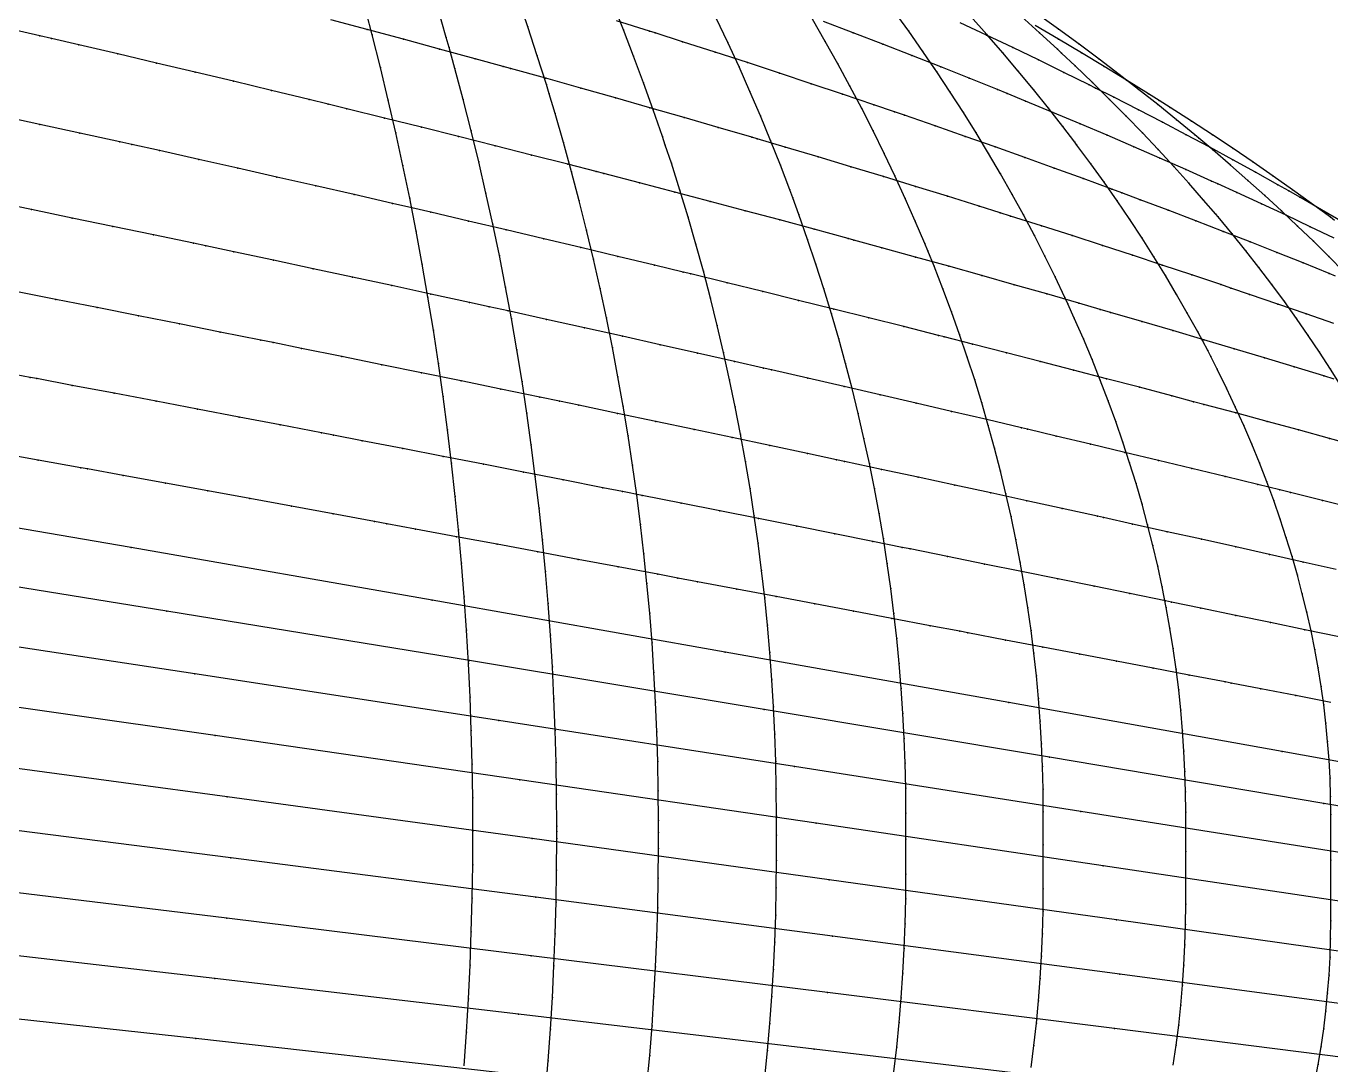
# Model space of a CAD drawing. Extents: x 0 to 4.67, y -4.5 to 1.66.
# Drawn here: x 3.088 to 3.765, y -0.121 to 0.417 of the extents above; entities that cross this region are included whole.
import ezdxf

# ---------------------------------------------------------------- set-up
doc = ezdxf.new("R2010")
doc.units = 0
doc.layers.get('0').update_dxf_attribs({"linetype": 'CONTINUOUS'})

msp = doc.modelspace()

# ---------------------------------------------------------------- linework, layer by layer
at = {"color": 4}
for points in [[(3.35762, -0.13552), (3.359, -0.11909), (3.36019, -0.10264), (3.36121, -0.08618), (3.36203, -0.06971), (3.36268, -0.05323), (3.36314, -0.03674), (3.36342, -0.02025), (3.36351, -0.00375), (3.36351, -0.00009), (3.36351, 0.00265), (3.36342, 0.01915), (3.36314, 0.03565), (3.36268, 0.05216), (3.36203, 0.06866), (3.36121, 0.08515), (3.36019, 0.10164), (3.359, 0.11813), (3.35762, 0.1346), (3.35605, 0.15106), (3.3543, 0.16751), (3.35237, 0.18394), (3.35026, 0.20035), (3.34796, 0.21675), (3.34548, 0.23313), (3.34282, 0.24948), (3.33998, 0.26581), (3.33695, 0.28212), (3.33374, 0.29839), (3.33035, 0.31464), (3.32679, 0.33085), (3.32304, 0.34704), (3.31911, 0.36318), (3.315, 0.3793), (3.31071, 0.39537), (3.30768, 0.40625), (3.30625, 0.4114), (3.3016, 0.42739)], [(3.41024, -0.13145), (3.41165, -0.1162), (3.41286, -0.10092), (3.41389, -0.08563), (3.41473, -0.07032), (3.41538, -0.055), (3.41585, -0.03967), (3.41613, -0.02433), (3.41623, -0.00898), (3.41623, -0.0007), (3.41623, 0.0055), (3.41613, 0.02086), (3.41585, 0.03622), (3.41538, 0.05158), (3.41473, 0.06695), (3.41389, 0.08231), (3.41286, 0.09768), (3.41165, 0.11304), (3.41024, 0.12839), (3.40866, 0.14374), (3.40688, 0.15908), (3.40492, 0.17441), (3.40278, 0.18973), (3.40045, 0.20503), (3.39793, 0.22032), (3.39523, 0.23559), (3.39234, 0.25085), (3.38927, 0.26608), (3.38602, 0.28129), (3.38258, 0.29648), (3.37895, 0.31165), (3.37515, 0.32678), (3.37116, 0.34189), (3.36699, 0.35697), (3.36264, 0.37201), (3.35957, 0.3822), (3.35811, 0.38703), (3.3534, 0.402), (3.3485, 0.41694), (3.34343, 0.43183)], [(3.4713, -0.12776), (3.47273, -0.11376), (3.47396, -0.09974), (3.47501, -0.08569), (3.47586, -0.07163), (3.47653, -0.05756), (3.47701, -0.04347), (3.47729, -0.02936), (3.47739, -0.01525), (3.47739, -0.00205), (3.47739, 0.00785), (3.47729, 0.02197), (3.47701, 0.03611), (3.47653, 0.05025), (3.47586, 0.0644), (3.47501, 0.07855), (3.47396, 0.09271), (3.47273, 0.10687), (3.4713, 0.12102), (3.46969, 0.13518), (3.46788, 0.14933), (3.46589, 0.16348), (3.46371, 0.17762), (3.46133, 0.19175), (3.45877, 0.20588), (3.45603, 0.21999), (3.45309, 0.23409), (3.44997, 0.24818), (3.44666, 0.26225), (3.44316, 0.2763), (3.43947, 0.29034), (3.4356, 0.30435), (3.43155, 0.31835), (3.42731, 0.33232), (3.42288, 0.34626), (3.41975, 0.35571), (3.41827, 0.36018), (3.41348, 0.37406), (3.4085, 0.38792), (3.40334, 0.40174), (3.398, 0.41553), (3.39247, 0.42929)], [(3.76625, 0.26321), (3.75186, 0.26824), (3.7373, 0.27327), (3.72257, 0.27832), (3.71291, 0.28159), (3.70766, 0.28337), (3.69258, 0.28844), (3.67733, 0.29351), (3.66192, 0.29859), (3.64634, 0.30367), (3.6306, 0.30876), (3.61469, 0.31385), (3.59862, 0.31894), (3.59336, 0.3206), (3.5824, 0.32404), (3.56601, 0.32915), (3.54948, 0.33426), (3.53279, 0.33936), (3.51594, 0.34447), (3.49895, 0.34958), (3.48181, 0.35468), (3.46743, 0.35893), (3.46452, 0.35979), (3.44709, 0.36489), (3.42952, 0.36998), (3.41181, 0.37507), (3.39396, 0.38016), (3.37597, 0.38525), (3.35785, 0.39033), (3.33959, 0.39541), (3.33565, 0.39649), (3.32121, 0.40046), (3.3027, 0.40551), (3.28406, 0.41055), (3.26529, 0.41558), (3.24641, 0.4206)], [(3.31554, -0.12158), (3.31672, -0.10423), (3.31773, -0.08688), (3.31854, -0.06951), (3.31918, -0.05214), (3.31964, -0.03476), (3.31991, -0.01738), (3.32, 0), (3.32, 0), (3.32, 0), (3.31991, 0.01738), (3.31964, 0.03476), (3.31918, 0.05214), (3.31854, 0.06951), (3.31773, 0.08688), (3.31672, 0.10423), (3.31554, 0.12158), (3.31418, 0.13891), (3.31263, 0.15622), (3.31091, 0.17352), (3.309, 0.1908), (3.30691, 0.20805), (3.30464, 0.22529), (3.30219, 0.2425), (3.29956, 0.25968), (3.29675, 0.27684), (3.29376, 0.29396), (3.2906, 0.31105), (3.28725, 0.32811), (3.28373, 0.34513), (3.28002, 0.36212), (3.27614, 0.37906), (3.27208, 0.39597), (3.26785, 0.41282), (3.26485, 0.42423)], [(3.31554, -0.12158), (3.31672, -0.10423), (3.31773, -0.08688), (3.31854, -0.06951), (3.31918, -0.05214), (3.31964, -0.03476), (3.31991, -0.01738), (3.32, 0), (3.32, 0), (3.32, 0), (3.31991, 0.01738), (3.31964, 0.03476), (3.31918, 0.05214), (3.31854, 0.06951), (3.31773, 0.08688), (3.31672, 0.10423), (3.31554, 0.12158), (3.31418, 0.13891), (3.31263, 0.15622), (3.31091, 0.17352), (3.309, 0.1908), (3.30691, 0.20805), (3.30464, 0.22529), (3.30219, 0.2425), (3.29956, 0.25968), (3.29675, 0.27684), (3.29376, 0.29396), (3.2906, 0.31105), (3.28725, 0.32811), (3.28373, 0.34513), (3.28002, 0.36212), (3.27614, 0.37906), (3.27208, 0.39597), (3.26785, 0.41282), (3.26485, 0.42423)], [(3.31554, -0.12158), (3.31672, -0.10423), (3.31773, -0.08688), (3.31854, -0.06951), (3.31918, -0.05214), (3.31964, -0.03476), (3.31991, -0.01738), (3.32, 0), (3.32, 0), (3.32, 0), (3.31991, 0.01738), (3.31964, 0.03476), (3.31918, 0.05214), (3.31854, 0.06951), (3.31773, 0.08688), (3.31672, 0.10423), (3.31554, 0.12158), (3.31418, 0.13891), (3.31263, 0.15622), (3.31091, 0.17352), (3.309, 0.1908), (3.30691, 0.20805), (3.30464, 0.22529), (3.30219, 0.2425), (3.29956, 0.25968), (3.29675, 0.27684), (3.29376, 0.29396), (3.2906, 0.31105), (3.28725, 0.32811), (3.28373, 0.34513), (3.28002, 0.36212), (3.27614, 0.37906), (3.27208, 0.39597), (3.26785, 0.41282), (3.26485, 0.42423)], [(3.31554, -0.12158), (3.31672, -0.10423), (3.31773, -0.08688), (3.31854, -0.06951), (3.31918, -0.05214), (3.31964, -0.03476), (3.31991, -0.01738), (3.32, 0), (3.32, 0), (3.32, 0), (3.31991, 0.01738), (3.31964, 0.03476), (3.31918, 0.05214), (3.31854, 0.06951), (3.31773, 0.08688), (3.31672, 0.10423), (3.31554, 0.12158), (3.31418, 0.13891), (3.31263, 0.15622), (3.31091, 0.17352), (3.309, 0.1908), (3.30691, 0.20805), (3.30464, 0.22529), (3.30219, 0.2425), (3.29956, 0.25968), (3.29675, 0.27684), (3.29376, 0.29396), (3.2906, 0.31105), (3.28725, 0.32811), (3.28373, 0.34513), (3.28002, 0.36212), (3.27614, 0.37906), (3.27208, 0.39597), (3.26785, 0.41282), (3.26485, 0.42423)], [(3.31554, -0.12158), (3.31672, -0.10423), (3.31773, -0.08688), (3.31854, -0.06951), (3.31918, -0.05214), (3.31964, -0.03476), (3.31991, -0.01738), (3.32, 0), (3.32, 0), (3.32, 0), (3.31991, 0.01738), (3.31964, 0.03476), (3.31918, 0.05214), (3.31854, 0.06951), (3.31773, 0.08688), (3.31672, 0.10423), (3.31554, 0.12158), (3.31418, 0.13891), (3.31263, 0.15622), (3.31091, 0.17352), (3.309, 0.1908), (3.30691, 0.20805), (3.30464, 0.22529), (3.30219, 0.2425), (3.29956, 0.25968), (3.29675, 0.27684), (3.29376, 0.29396), (3.2906, 0.31105), (3.28725, 0.32811), (3.28373, 0.34513), (3.28002, 0.36212), (3.27614, 0.37906), (3.27208, 0.39597), (3.26785, 0.41282), (3.26485, 0.42423)], [(3.76721, 0.28777), (3.76383, 0.28916), (3.75036, 0.29461), (3.73671, 0.30006), (3.72289, 0.30551), (3.70889, 0.31098), (3.69472, 0.31644), (3.68037, 0.3219), (3.66585, 0.32737), (3.65634, 0.33091), (3.65117, 0.33284), (3.63631, 0.33832), (3.62129, 0.34379), (3.6061, 0.34927), (3.59075, 0.35474), (3.57524, 0.36021), (3.55956, 0.36568), (3.54373, 0.37115), (3.53855, 0.37292), (3.52775, 0.37662), (3.5116, 0.38208), (3.49531, 0.38754), (3.47886, 0.39299), (3.46227, 0.39844), (3.44552, 0.40388), (3.42864, 0.40932), (3.41446, 0.41383), (3.4116, 0.41474), (3.39443, 0.42015)], [(3.53828, -0.12477), (3.53974, -0.11202), (3.54099, -0.09925), (3.54206, -0.08646), (3.54293, -0.07365), (3.54361, -0.06082), (3.54409, -0.04797), (3.54438, -0.03511), (3.54448, -0.02223), (3.54448, -0.00414), (3.54448, 0.00942), (3.54438, 0.02232), (3.54409, 0.03523), (3.54361, 0.04815), (3.54293, 0.06107), (3.54206, 0.07401), (3.54099, 0.08696), (3.53974, 0.09991), (3.53828, 0.11287), (3.53664, 0.12583), (3.5348, 0.1388), (3.53277, 0.15176), (3.53055, 0.16472), (3.52813, 0.17768), (3.52552, 0.19064), (3.52272, 0.20359), (3.51973, 0.21653), (3.51655, 0.22947), (3.51318, 0.2424), (3.50962, 0.25532), (3.50586, 0.26822), (3.50192, 0.28111), (3.49779, 0.29398), (3.49347, 0.30684), (3.48896, 0.31969), (3.48578, 0.32839), (3.48427, 0.3325), (3.47938, 0.3453), (3.47431, 0.35807), (3.46906, 0.37081), (3.46362, 0.38353), (3.45799, 0.39623), (3.45218, 0.40889), (3.44618, 0.42153)], [(3.60932, -0.12258), (3.6108, -0.11107), (3.61209, -0.09953), (3.61317, -0.08796), (3.61406, -0.07637), (3.61475, -0.06476), (3.61525, -0.05312), (3.61554, -0.04147), (3.61564, -0.02979), (3.61564, -0.00698), (3.61564, 0.01013), (3.61554, 0.02182), (3.61525, 0.03353), (3.61475, 0.04525), (3.61406, 0.05699), (3.61317, 0.06874), (3.61209, 0.08051), (3.6108, 0.09228), (3.60932, 0.10407), (3.60765, 0.11586), (3.60577, 0.12766), (3.6037, 0.13946), (3.60144, 0.15127), (3.59897, 0.16309), (3.59632, 0.1749), (3.59346, 0.18672), (3.59041, 0.19853), (3.58717, 0.21034), (3.58373, 0.22215), (3.5801, 0.23396), (3.57627, 0.24575), (3.57226, 0.25755), (3.56804, 0.26933), (3.56364, 0.2811), (3.55904, 0.29286), (3.5558, 0.30083), (3.55426, 0.30461), (3.54928, 0.31633), (3.54411, 0.32804), (3.53875, 0.33973), (3.53321, 0.3514), (3.52747, 0.36306), (3.52155, 0.37469), (3.51544, 0.3863), (3.50914, 0.39789), (3.50266, 0.40946), (3.49599, 0.42099)], [(3.76641, 0.30745), (3.75406, 0.31337), (3.74152, 0.31929), (3.7288, 0.32521), (3.7159, 0.33113), (3.70616, 0.33554), (3.70283, 0.33706), (3.68957, 0.34299), (3.67614, 0.34893), (3.66253, 0.35486), (3.64875, 0.36079), (3.6348, 0.36672), (3.62068, 0.37264), (3.60639, 0.37855), (3.59702, 0.38238), (3.59193, 0.38447), (3.57731, 0.39038), (3.56252, 0.39629), (3.54757, 0.40219), (3.53246, 0.40808), (3.51719, 0.41396), (3.50176, 0.41983)], [(3.68303, -0.12129), (3.68454, -0.11096), (3.68584, -0.1006), (3.68695, -0.09021), (3.68786, -0.0798), (3.68856, -0.06936), (3.68907, -0.05889), (3.68937, -0.0484), (3.68947, -0.0379), (3.68947, -0.01059), (3.68947, 0.00987), (3.68937, 0.0204), (3.68907, 0.03095), (3.68856, 0.04153), (3.68786, 0.05212), (3.68695, 0.06272), (3.68584, 0.07335), (3.68454, 0.08399), (3.68303, 0.09464), (3.68132, 0.10531), (3.6794, 0.11599), (3.67729, 0.12668), (3.67498, 0.13738), (3.67247, 0.14808), (3.66976, 0.1588), (3.66685, 0.16952), (3.66374, 0.18024), (3.66043, 0.19097), (3.65693, 0.2017), (3.65322, 0.21243), (3.64932, 0.22316), (3.64522, 0.23389), (3.64093, 0.24462), (3.63644, 0.25534), (3.63175, 0.26606), (3.62844, 0.27333), (3.62687, 0.27677), (3.62179, 0.28747), (3.61652, 0.29815), (3.61106, 0.30883), (3.6054, 0.31949), (3.59955, 0.33014), (3.59351, 0.34078), (3.58728, 0.3514), (3.58086, 0.36201), (3.57425, 0.3726), (3.56745, 0.38317), (3.56046, 0.39372), (3.55929, 0.39544), (3.55328, 0.40424), (3.54592, 0.41473), (3.53837, 0.4252)], [(3.75639, -0.13009), (3.75813, -0.12092), (3.75967, -0.11171), (3.76101, -0.10248), (3.76214, -0.09321), (3.76306, -0.08392), (3.76378, -0.07459), (3.76429, -0.06524), (3.7646, -0.05587), (3.7647, -0.04647), (3.7647, -0.01498), (3.7647, 0.00863), (3.7646, 0.01805), (3.76429, 0.0275), (3.76378, 0.03698), (3.76306, 0.04647), (3.76214, 0.05599), (3.76101, 0.06553), (3.75967, 0.07508), (3.75813, 0.08466), (3.75639, 0.09425), (3.75444, 0.10386), (3.75229, 0.11349), (3.74993, 0.12312), (3.74737, 0.13277), (3.74461, 0.14244), (3.74164, 0.15211), (3.73847, 0.16179), (3.73509, 0.17149), (3.73152, 0.18119), (3.72774, 0.1909), (3.72376, 0.20061), (3.71958, 0.21033), (3.7152, 0.22005), (3.71062, 0.22977), (3.70584, 0.2395), (3.70247, 0.24609), (3.70087, 0.24921), (3.69569, 0.25892), (3.69031, 0.26863), (3.68474, 0.27833), (3.67897, 0.28803), (3.67301, 0.29772), (3.66685, 0.30741), (3.66049, 0.31709), (3.65394, 0.32675), (3.6472, 0.33641), (3.64027, 0.34606), (3.63314, 0.3557), (3.63195, 0.35727), (3.62582, 0.3653), (3.61832, 0.37489), (3.61062, 0.38447), (3.60273, 0.39403), (3.59466, 0.40357), (3.5864, 0.41308), (3.57795, 0.42259)], [(3.77002, 0.23072), (3.76454, 0.2395), (3.75886, 0.24827), (3.75298, 0.25705), (3.7469, 0.26583), (3.74062, 0.27461), (3.73414, 0.28339), (3.72746, 0.29216), (3.72059, 0.30093), (3.71352, 0.3097), (3.70625, 0.31846), (3.70503, 0.31989), (3.69879, 0.3272), (3.69113, 0.33593), (3.68329, 0.34465), (3.67525, 0.35335), (3.66702, 0.36205), (3.6586, 0.37074), (3.64998, 0.37942), (3.64118, 0.38808), (3.6322, 0.39672), (3.62512, 0.40338), (3.62302, 0.40535), (3.61366, 0.41396), (3.60412, 0.42255)], [(3.77144, 0.29001), (3.76364, 0.29791), (3.75564, 0.30582), (3.74745, 0.31372), (3.73906, 0.32162), (3.73048, 0.32952), (3.7217, 0.33741), (3.71273, 0.34529), (3.70357, 0.35317), (3.69636, 0.35924), (3.69423, 0.36103), (3.68469, 0.36888), (3.67496, 0.37672), (3.66505, 0.38455), (3.65495, 0.39237), (3.64467, 0.40017), (3.6342, 0.40796), (3.62355, 0.41574), (3.61272, 0.4235)], [(3.76635, 0.23436), (3.76102, 0.236), (3.74574, 0.24068), (3.73028, 0.24538), (3.71465, 0.25008), (3.69886, 0.2548), (3.6829, 0.25952), (3.66677, 0.26426), (3.65048, 0.269), (3.64515, 0.27054), (3.63403, 0.27376), (3.61742, 0.27853), (3.60065, 0.2833), (3.58373, 0.28808), (3.56666, 0.29287), (3.54943, 0.29766), (3.53205, 0.30246), (3.51747, 0.30645), (3.51452, 0.30726), (3.49685, 0.31206), (3.47904, 0.31687), (3.46108, 0.32167), (3.44298, 0.32649), (3.42475, 0.3313), (3.40637, 0.33611), (3.38787, 0.34093), (3.38387, 0.34196), (3.36923, 0.34573), (3.35046, 0.35053), (3.33156, 0.35533), (3.31254, 0.36013), (3.29339, 0.36492), (3.27412, 0.36971), (3.25473, 0.3745), (3.24504, 0.37688), (3.23523, 0.37928), (3.21561, 0.38403), (3.19587, 0.38878), (3.17603, 0.39352), (3.15607, 0.39826), (3.13601, 0.40299), (3.11584, 0.40772), (3.10167, 0.41102), (3.09557, 0.41242), (3.0752, 0.41709)], [(3.77098, 0.31573), (3.75994, 0.32221), (3.74871, 0.32868), (3.74289, 0.33199), (3.7373, 0.33516), (3.7257, 0.34165), (3.71392, 0.34813), (3.70195, 0.35461), (3.6898, 0.36108), (3.67748, 0.36755), (3.66497, 0.37401), (3.65228, 0.38047), (3.6427, 0.38528), (3.63942, 0.38693), (3.62639, 0.39338), (3.61318, 0.39983), (3.5998, 0.40627), (3.58625, 0.4127), (3.57253, 0.41912)], [(3.76665, 0.31665), (3.76447, 0.31828), (3.75476, 0.32542), (3.74486, 0.33255), (3.73476, 0.33968), (3.72447, 0.3468), (3.714, 0.35392), (3.70334, 0.36104), (3.69249, 0.36814), (3.68146, 0.37524), (3.67574, 0.37886), (3.67025, 0.38234), (3.65885, 0.38943), (3.64727, 0.39652), (3.63551, 0.40359), (3.62358, 0.41066), (3.61146, 0.41771)], [(3.77977, 0.19931), (3.76394, 0.20366), (3.74795, 0.20804), (3.73178, 0.21242), (3.71545, 0.21682), (3.69896, 0.22124), (3.69355, 0.22268), (3.6823, 0.22567), (3.66548, 0.23012), (3.6485, 0.23459), (3.63136, 0.23906), (3.61407, 0.24355), (3.59662, 0.24804), (3.57902, 0.25255), (3.56425, 0.25631), (3.56127, 0.25707), (3.54338, 0.26159), (3.52533, 0.26612), (3.50715, 0.27066), (3.48882, 0.27521), (3.47035, 0.27976), (3.45175, 0.28433), (3.433, 0.2889), (3.42896, 0.28988), (3.41413, 0.29346), (3.39512, 0.29802), (3.37598, 0.30259), (3.35672, 0.30716), (3.33733, 0.31174), (3.31781, 0.31632), (3.29818, 0.3209), (3.28836, 0.32319), (3.27842, 0.32548), (3.25855, 0.33004), (3.23857, 0.33459), (3.21847, 0.33915), (3.19826, 0.34371), (3.17794, 0.34828), (3.15752, 0.35284), (3.14316, 0.35602), (3.13699, 0.35738), (3.11637, 0.36189), (3.09564, 0.36639), (3.07482, 0.3709)], [(3.77694, 0.16736), (3.76042, 0.17145), (3.74373, 0.17556), (3.73827, 0.1769), (3.72688, 0.17969), (3.70986, 0.18384), (3.69269, 0.18801), (3.67535, 0.1922), (3.65786, 0.1964), (3.64021, 0.20062), (3.62241, 0.20486), (3.60747, 0.20839), (3.60446, 0.20911), (3.58635, 0.21336), (3.5681, 0.21764), (3.54971, 0.22192), (3.53117, 0.22622), (3.51249, 0.23054), (3.49367, 0.23486), (3.47471, 0.2392), (3.47061, 0.24013), (3.45561, 0.24353), (3.43639, 0.24787), (3.41703, 0.25222), (3.39754, 0.25658), (3.37793, 0.26095), (3.35819, 0.26533), (3.33833, 0.26972), (3.3284, 0.2719), (3.31834, 0.2741), (3.29824, 0.27847), (3.27803, 0.28285), (3.2577, 0.28723), (3.23725, 0.29162), (3.2167, 0.29601), (3.19604, 0.30041), (3.18152, 0.3035), (3.17528, 0.3048), (3.15442, 0.30916), (3.13345, 0.31352), (3.11238, 0.31789), (3.09123, 0.32225), (3.06997, 0.32662)], [(3.76748, 0.13569), (3.75029, 0.13956), (3.73294, 0.14346), (3.71542, 0.14738), (3.69775, 0.15132), (3.67992, 0.15528), (3.66193, 0.15926), (3.64684, 0.16258), (3.64379, 0.16325), (3.6255, 0.16727), (3.60706, 0.1713), (3.58848, 0.17535), (3.56975, 0.17941), (3.55087, 0.18349), (3.53186, 0.1876), (3.5127, 0.19171), (3.50857, 0.1926), (3.49341, 0.19583), (3.47399, 0.19996), (3.45443, 0.2041), (3.43474, 0.20826), (3.41492, 0.21243), (3.39498, 0.21662), (3.37491, 0.22082), (3.36488, 0.22291), (3.35472, 0.22501), (3.33442, 0.22921), (3.31399, 0.23341), (3.29345, 0.23763), (3.2728, 0.24185), (3.25203, 0.24609), (3.23116, 0.25033), (3.21649, 0.25331), (3.21018, 0.25457), (3.1891, 0.25878), (3.16792, 0.263), (3.14664, 0.26723), (3.12526, 0.27146), (3.10379, 0.27571), (3.08222, 0.27995)], [(3.76897, 0.10081), (3.7513, 0.10447), (3.73347, 0.10817), (3.71547, 0.11188), (3.69733, 0.11562), (3.6821, 0.11875), (3.67902, 0.11939), (3.66057, 0.12316), (3.64196, 0.12697), (3.6232, 0.13079), (3.6043, 0.13464), (3.58526, 0.13851), (3.56607, 0.1424), (3.54674, 0.14631), (3.54257, 0.14715), (3.52728, 0.15022), (3.50767, 0.15415), (3.48794, 0.1581), (3.46807, 0.16207), (3.44807, 0.16605), (3.42795, 0.17005), (3.4077, 0.17408), (3.39758, 0.17608), (3.38733, 0.1781), (3.36683, 0.18212), (3.34622, 0.18615), (3.3255, 0.19021), (3.30466, 0.19427), (3.2837, 0.19836), (3.26264, 0.20245), (3.24784, 0.20533), (3.24147, 0.20655), (3.2202, 0.21062), (3.19883, 0.2147), (3.17735, 0.21879), (3.15578, 0.2229), (3.13411, 0.22702), (3.11235, 0.23115), (3.09397, 0.23463), (3.0905, 0.23528), (3.06856, 0.23936)], [(3.76479, 0.06681), (3.74665, 0.0703), (3.72836, 0.07382), (3.71301, 0.07677), (3.70992, 0.07736), (3.69132, 0.08092), (3.67257, 0.08451), (3.65366, 0.08813), (3.63461, 0.09177), (3.61542, 0.09544), (3.59608, 0.09913), (3.5766, 0.10284), (3.5724, 0.10364), (3.55698, 0.10656), (3.53723, 0.1103), (3.51734, 0.11407), (3.49732, 0.11785), (3.47716, 0.12166), (3.45688, 0.12549), (3.43648, 0.12934), (3.42627, 0.13126), (3.41594, 0.1332), (3.39529, 0.13706), (3.37452, 0.14093), (3.35363, 0.14483), (3.33263, 0.14875), (3.31151, 0.15268), (3.29029, 0.15663), (3.27536, 0.15941), (3.26895, 0.16059), (3.24751, 0.16452), (3.22597, 0.16847), (3.20433, 0.17244), (3.18259, 0.17642), (3.16075, 0.18042), (3.13882, 0.18443), (3.1203, 0.18781), (3.1168, 0.18844), (3.09469, 0.19242), (3.07249, 0.1964)], [(4.23674, -0.04779), (4.12392, -0.02775), (4.00306, -0.00612), (3.87466, 0.01692), (3.7394, 0.04125), (3.59787, 0.06665), (3.45079, 0.0929), (3.2989, 0.11978), (3.14283, 0.14703), (2.98339, 0.17439)], [(4.14761, -0.05067), (4.02612, -0.03028), (3.89705, -0.00855), (3.76109, 0.01438), (3.61882, 0.03834), (3.47098, 0.06309), (3.3183, 0.08843), (3.16142, 0.11412), (3.00116, 0.13992)], [(4.16598, -0.07383), (4.04402, -0.05459), (3.91445, -0.03409), (3.77796, -0.01245), (3.63515, 0.01015), (3.48673, 0.03351), (3.33346, 0.05742), (3.17597, 0.08167), (3.01509, 0.10601)], [(4.17894, -0.09727), (4.05668, -0.07909), (3.92678, -0.05973), (3.78995, -0.03929), (3.64676, -0.01795), (3.49798, 0.00412), (3.34432, 0.0267), (3.18643, 0.0496), (3.02514, 0.07259)], [(4.18638, -0.12101), (4.06397, -0.10383), (3.93392, -0.08552), (3.79692, -0.0662), (3.65357, -0.04602), (3.50461, -0.02517), (3.35076, -0.00381), (3.19269, 0.01783), (3.03121, 0.03957)], [(4.18809, -0.14513), (4.0657, -0.12887), (3.93568, -0.11155), (3.7987, -0.09326), (3.65538, -0.07416), (3.50645, -0.05443), (3.35264, -0.03422), (3.19459, -0.01374), (3.03314, 0.00683)], [(4.18444, -0.1696), (4.06224, -0.1542), (3.93241, -0.13778), (3.79564, -0.12046), (3.65254, -0.10236), (3.50383, -0.08367), (3.35025, -0.06452), (3.19244, -0.04512), (3.03123, -0.02563)], [(4.17557, -0.19445), (4.05371, -0.17983), (3.92424, -0.16426), (3.78785, -0.14783), (3.64515, -0.13067), (3.49685, -0.11293), (3.34369, -0.09477), (3.18632, -0.07636), (3.02556, -0.05787)], [(4.16166, -0.2197), (4.04029, -0.20582), (3.91134, -0.19103), (3.7755, -0.17542), (3.63336, -0.15912), (3.48566, -0.14227), (3.33312, -0.12502), (3.17638, -0.10754), (3.01626, -0.08998)]]:
    msp.add_lwpolyline(points, dxfattribs=at)
at = {"color": 2}
for p in [(3.26529, 0.41558, 1.6407), (3.26785, 0.41282), (3.26785, 0.41282, 0.00179), (3.26785, 0.41282, 0.00716), (3.26785, 0.41282, 0.0161), (3.26785, 0.41282, 0.02863), (3.3485, 0.41694, 0.11117), (3.398, 0.41553, 0.17006), (3.4116, 0.41474, 1.44466), (3.41446, 0.41383, 1.44466), (3.51719, 0.41396, 1.26109), (3.54592, 0.41473, 0.42152), (3.58625, 0.4127, 1.08999), (3.5864, 0.41308, 0.53028), (3.61366, 0.41396, 0.65151), (3.62355, 0.41574, 0.7852), (3.09557, 0.41242, 1.8492), (3.10167, 0.41102, 1.8492), (3.11584, 0.40772, 1.8492), (3.28406, 0.41055, 1.6407), (3.30625, 0.4114, 0.06475), (3.30768, 0.40625, 0.06475), (3.42864, 0.40932, 1.44466), (3.45218, 0.40889, 0.24141), (3.50266, 0.40946, 0.32523), (3.53246, 0.40808, 1.26109), (3.5998, 0.40627, 1.08999), (3.62358, 0.41066, 0.93136), (3.6342, 0.40796, 0.7852), (3.13601, 0.40299, 1.8492), (3.3027, 0.40551, 1.6407), (3.32121, 0.40046, 1.6407), (3.3534, 0.402, 0.11117), (3.40334, 0.40174, 0.17006), (3.44552, 0.40388, 1.44466), (3.54757, 0.40219, 1.26109), (3.55328, 0.40424, 0.42152), (3.59466, 0.40357, 0.53028), (3.61318, 0.39983, 1.08999), (3.62302, 0.40535, 0.65151), (3.62512, 0.40338, 0.65151), (3.63551, 0.40359, 0.93136), (3.64467, 0.40017, 0.7852), (3.15607, 0.39826, 1.8492), (3.17603, 0.39352, 1.8492), (3.27208, 0.39597), (3.27208, 0.39597, 0.00179), (3.27208, 0.39597, 0.00716), (3.27208, 0.39597, 0.0161), (3.27208, 0.39597, 0.02863), (3.31071, 0.39537, 0.06475), (3.33565, 0.39649, 1.6407), (3.33959, 0.39541, 1.6407), (3.45799, 0.39623, 0.24141), (3.46227, 0.39844, 1.44466), (3.47886, 0.39299, 1.44466), (3.50914, 0.39789, 0.32523), (3.55929, 0.39544, 0.42152), (3.56046, 0.39372, 0.42152), (3.56252, 0.39629, 1.26109), (3.60273, 0.39403, 0.53028), (3.62639, 0.39338, 1.08999), (3.6322, 0.39672, 0.65151), (3.64727, 0.39652, 0.93136), (3.65495, 0.39237, 0.7852), (3.19587, 0.38878, 1.8492), (3.35785, 0.39033, 1.6407), (3.35811, 0.38703, 0.11117), (3.4085, 0.38792, 0.17006), (3.49531, 0.38754, 1.44466), (3.51544, 0.3863, 0.32523), (3.57731, 0.39038, 1.26109), (3.63942, 0.38693, 1.08999), (3.64118, 0.38808, 0.65151), (3.65885, 0.38943, 0.93136), (3.21561, 0.38403, 1.8492), (3.23523, 0.37928, 1.8492), (3.27614, 0.37906), (3.27614, 0.37906, 0.00179), (3.27614, 0.37906, 0.00716), (3.27614, 0.37906, 0.0161), (3.27614, 0.37906, 0.02863), (3.315, 0.3793, 0.06475), (3.35957, 0.3822, 0.11117), (3.37597, 0.38525, 1.6407), (3.39396, 0.38016, 1.6407), (3.46362, 0.38353, 0.24141), (3.5116, 0.38208, 1.44466), (3.56745, 0.38317, 0.42152), (3.59193, 0.38447, 1.26109), (3.59702, 0.38238, 1.26109), (3.61062, 0.38447, 0.53028), (3.6427, 0.38528, 1.08999), (3.64998, 0.37942, 0.65151), (3.65228, 0.38047, 1.08999), (3.66505, 0.38455, 0.7852), (3.67025, 0.38234, 0.93136), (3.67574, 0.37886, 0.93136), (3.24504, 0.37688, 1.8492), (3.25473, 0.3745, 1.8492), (3.36264, 0.37201, 0.11117), (3.41181, 0.37507, 1.6407), (3.41348, 0.37406, 0.17006), (3.52155, 0.37469, 0.32523), (3.52775, 0.37662, 1.44466), (3.53855, 0.37292, 1.44466), (3.57425, 0.3726, 0.42152), (3.60639, 0.37855, 1.26109), (3.61832, 0.37489, 0.53028), (3.62068, 0.37264, 1.26109), (3.66497, 0.37401, 1.08999), (3.67496, 0.37672, 0.7852), (3.68146, 0.37524, 0.93136), (3.09564, 0.36639, 2.07017), (3.27412, 0.36971, 1.8492), (3.42952, 0.36998, 1.6407), (3.46906, 0.37081, 0.24141), (3.54373, 0.37115, 1.44466), (3.55956, 0.36568, 1.44466), (3.62582, 0.3653, 0.53028), (3.6348, 0.36672, 1.26109), (3.6586, 0.37074, 0.65151), (3.67748, 0.36755, 1.08999), (3.68469, 0.36888, 0.7852), (3.69249, 0.36814, 0.93136), (3.11637, 0.36189, 2.07017), (3.28002, 0.36212), (3.28002, 0.36212, 0.00179), (3.28002, 0.36212, 0.00716), (3.28002, 0.36212, 0.0161), (3.28002, 0.36212, 0.02863), (3.29339, 0.36492, 1.8492), (3.31254, 0.36013, 1.8492), (3.31911, 0.36318, 0.06475), (3.41827, 0.36018, 0.17006), (3.44709, 0.36489, 1.6407), (3.46452, 0.35979, 1.6407), (3.46743, 0.35893, 1.6407), (3.52747, 0.36306, 0.32523), (3.57524, 0.36021, 1.44466), (3.58086, 0.36201, 0.42152), (3.64875, 0.36079, 1.26109), (3.66702, 0.36205, 0.65151), (3.6898, 0.36108, 1.08999), (3.69423, 0.36103, 0.7852), (3.69636, 0.35924, 0.7852), (3.70334, 0.36104, 0.93136), (3.13699, 0.35738, 2.07017), (3.14316, 0.35602, 2.07017), (3.15752, 0.35284, 2.07017), (3.33156, 0.35533, 1.8492), (3.36699, 0.35697, 0.11117), (3.41975, 0.35571, 0.17006), (3.47431, 0.35807, 0.24141), (3.48181, 0.35468, 1.6407), (3.59075, 0.35474, 1.44466), (3.63195, 0.35727, 0.53028), (3.63314, 0.3557, 0.53028), (3.66253, 0.35486, 1.26109), (3.67525, 0.35335, 0.65151), (3.70195, 0.35461, 1.08999), (3.70357, 0.35317, 0.7852), (3.714, 0.35392, 0.93136), (3.17794, 0.34828, 2.07017), (3.28373, 0.34513), (3.28373, 0.34513, 0.00179), (3.28373, 0.34513, 0.00716), (3.28373, 0.34513, 0.0161), (3.28373, 0.34513, 0.02863), (3.32304, 0.34704, 0.06475), (3.35046, 0.35053, 1.8492), (3.36923, 0.34573, 1.8492), (3.42288, 0.34626, 0.17006), (3.47938, 0.3453, 0.24141), (3.49895, 0.34958, 1.6407), (3.53321, 0.3514, 0.32523), (3.58728, 0.3514, 0.42152), (3.6061, 0.34927, 1.44466), (3.64027, 0.34606, 0.53028), (3.67614, 0.34893, 1.26109), (3.71273, 0.34529, 0.7852), (3.71392, 0.34813, 1.08999), (3.72447, 0.3468, 0.93136), (3.19826, 0.34371, 2.07017), (3.21847, 0.33915, 2.07017), (3.37116, 0.34189, 0.11117), (3.38387, 0.34196, 1.8492), (3.38787, 0.34093, 1.8492), (3.51594, 0.34447, 1.6407), (3.53279, 0.33936, 1.6407), (3.53875, 0.33973, 0.32523), (3.59351, 0.34078, 0.42152), (3.62129, 0.34379, 1.44466), (3.63631, 0.33832, 1.44466), (3.68329, 0.34465, 0.65151), (3.68957, 0.34299, 1.26109), (3.7257, 0.34165, 1.08999), (3.73476, 0.33968, 0.93136), (3.23857, 0.33459, 2.07017), (3.40637, 0.33611, 1.8492), (3.42731, 0.33232, 0.17006), (3.48427, 0.3325, 0.24141), (3.54948, 0.33426, 1.6407), (3.6472, 0.33641, 0.53028), (3.65117, 0.33284, 1.44466), (3.69113, 0.33593, 0.65151), (3.70283, 0.33706, 1.26109), (3.70616, 0.33554, 1.26109), (3.7217, 0.33741, 0.7852), (3.7373, 0.33516, 1.08999), (3.74289, 0.33199, 1.08999), (3.74486, 0.33255, 0.93136), (3.25855, 0.33004, 2.07017), (3.27842, 0.32548, 2.07017), (3.28725, 0.32811), (3.28725, 0.32811, 0.00179), (3.28725, 0.32811, 0.00716), (3.28725, 0.32811, 0.0161), (3.28725, 0.32811, 0.02863), (3.32679, 0.33085, 0.06475), (3.37515, 0.32678, 0.11117), (3.42475, 0.3313, 1.8492), (3.44298, 0.32649, 1.8492), (3.48578, 0.32839, 0.24141), (3.54411, 0.32804, 0.32523), (3.56601, 0.32915, 1.6407), (3.59955, 0.33014, 0.42152), (3.65394, 0.32675, 0.53028), (3.65634, 0.33091, 1.44466), (3.66585, 0.32737, 1.44466), (3.69879, 0.3272, 0.65151), (3.7159, 0.33113, 1.26109), (3.7288, 0.32521, 1.26109), (3.73048, 0.32952, 0.7852), (3.74871, 0.32868, 1.08999), (3.75476, 0.32542, 0.93136), (3.09123, 0.32225, 2.30361), (3.11238, 0.31789, 2.30361), (3.28836, 0.32319, 2.07017), (3.29818, 0.3209, 2.07017), (3.43155, 0.31835, 0.17006), (3.46108, 0.32167, 1.8492), (3.48896, 0.31969, 0.24141), (3.5824, 0.32404, 1.6407), (3.59336, 0.3206, 1.6407), (3.59862, 0.31894, 1.6407), (3.6054, 0.31949, 0.42152), (3.68037, 0.3219, 1.44466), (3.70503, 0.31989, 0.65151), (3.70625, 0.31846, 0.65151), (3.73906, 0.32162, 0.7852), (3.74152, 0.31929, 1.26109), (3.75994, 0.32221, 1.08999), (3.76447, 0.31828, 0.93136), (3.13345, 0.31352, 2.30361), (3.31781, 0.31632, 2.07017), (3.33035, 0.31464, 0.06475), (3.33733, 0.31174, 2.07017), (3.37895, 0.31165, 0.11117), (3.47904, 0.31687, 1.8492), (3.49685, 0.31206, 1.8492), (3.54928, 0.31633, 0.32523), (3.61469, 0.31385, 1.6407), (3.66049, 0.31709, 0.53028), (3.69472, 0.31644, 1.44466), (3.74745, 0.31372, 0.7852), (3.75406, 0.31337, 1.26109), (3.15442, 0.30916, 2.30361), (3.17528, 0.3048, 2.30361), (3.2906, 0.31105), (3.2906, 0.31105, 0.00179), (3.2906, 0.31105, 0.00716), (3.2906, 0.31105, 0.0161), (3.2906, 0.31105, 0.02863), (3.35672, 0.30716, 2.07017), (3.4356, 0.30435, 0.17006), (3.49347, 0.30684, 0.24141), (3.51452, 0.30726, 1.8492), (3.51747, 0.30645, 1.8492), (3.55426, 0.30461, 0.32523), (3.61106, 0.30883, 0.42152), (3.6306, 0.30876, 1.6407), (3.66685, 0.30741, 0.53028), (3.70889, 0.31098, 1.44466), (3.71352, 0.3097, 0.65151), (3.72289, 0.30551, 1.44466), (3.75564, 0.30582, 0.7852), (3.18152, 0.3035, 2.30361), (3.19604, 0.30041, 2.30361), (3.33374, 0.29839, 0.06475), (3.37598, 0.30259, 2.07017), (3.39512, 0.29802, 2.07017), (3.53205, 0.30246, 1.8492), (3.54943, 0.29766, 1.8492), (3.5558, 0.30083, 0.32523), (3.61652, 0.29815, 0.42152), (3.64634, 0.30367, 1.6407), (3.66192, 0.29859, 1.6407), (3.67301, 0.29772, 0.53028), (3.72059, 0.30093, 0.65151), (3.73671, 0.30006, 1.44466), (3.76364, 0.29791, 0.7852), (3.2167, 0.29601, 2.30361), (3.23725, 0.29162, 2.30361), (3.29376, 0.29396), (3.29376, 0.29396, 0.00179), (3.29376, 0.29396, 0.00716), (3.29376, 0.29396, 0.0161), (3.29376, 0.29396, 0.02863), (3.38258, 0.29648, 0.11117), (3.41413, 0.29346, 2.07017), (3.49779, 0.29398, 0.24141), (3.55904, 0.29286, 0.32523), (3.56666, 0.29287, 1.8492), (3.67733, 0.29351, 1.6407), (3.72746, 0.29216, 0.65151), (3.75036, 0.29461, 1.44466), (3.2577, 0.28723, 2.30361), (3.42896, 0.28988, 2.07017), (3.433, 0.2889, 2.07017), (3.43947, 0.29034, 0.17006), (3.45175, 0.28433, 2.07017), (3.58373, 0.28808, 1.8492), (3.62179, 0.28747, 0.42152), (3.67897, 0.28803, 0.53028), (3.69258, 0.28844, 1.6407), (3.76383, 0.28916, 1.44466), (3.27803, 0.28285, 2.30361), (3.29824, 0.27847, 2.30361), (3.33695, 0.28212, 0.06475), (3.38602, 0.28129, 0.11117), (3.47035, 0.27976, 2.07017), (3.50192, 0.28111, 0.24141), (3.56364, 0.2811, 0.32523), (3.60065, 0.2833, 1.8492), (3.61742, 0.27853, 1.8492), (3.68474, 0.27833, 0.53028), (3.70766, 0.28337, 1.6407), (3.71291, 0.28159, 1.6407), (3.72257, 0.27832, 1.6407), (3.73414, 0.28339, 0.65151), (3.10379, 0.27571, 2.54952), (3.12526, 0.27146, 2.54952), (3.29675, 0.27684), (3.29675, 0.27684, 0.00179), (3.29675, 0.27684, 0.00716), (3.29675, 0.27684, 0.0161), (3.29675, 0.27684, 0.02863), (3.31834, 0.2741, 2.30361), (3.3284, 0.2719, 2.30361), (3.44316, 0.2763, 0.17006), (3.48882, 0.27521, 2.07017), (3.50715, 0.27066, 2.07017), (3.62687, 0.27677, 0.42152), (3.62844, 0.27333, 0.42152), (3.63403, 0.27376, 1.8492), (3.64515, 0.27054, 1.8492), (3.7373, 0.27327, 1.6407), (3.74062, 0.27461, 0.65151), (3.14664, 0.26723, 2.54952), (3.33833, 0.26972, 2.30361), (3.33998, 0.26581, 0.06475), (3.35819, 0.26533, 2.30361), (3.38927, 0.26608, 0.11117), (3.50586, 0.26822, 0.24141), (3.52533, 0.26612, 2.07017), (3.56804, 0.26933, 0.32523), (3.63175, 0.26606, 0.42152), (3.65048, 0.269, 1.8492), (3.66677, 0.26426, 1.8492), (3.69031, 0.26863, 0.53028), (3.7469, 0.26583, 0.65151), (3.75186, 0.26824, 1.6407), (3.16792, 0.263, 2.54952), (3.1891, 0.25878, 2.54952), (3.29956, 0.25968), (3.29956, 0.25968, 0.00179), (3.29956, 0.25968, 0.00716), (3.29956, 0.25968, 0.0161), (3.29956, 0.25968, 0.02863), (3.37793, 0.26095, 2.30361), (3.44666, 0.26225, 0.17006), (3.54338, 0.26159, 2.07017), (3.56127, 0.25707, 2.07017), (3.57226, 0.25755, 0.32523), (3.6829, 0.25952, 1.8492), (3.69569, 0.25892, 0.53028), (3.75298, 0.25705, 0.65151), (3.21018, 0.25457, 2.54952), (3.21649, 0.25331, 2.54952), (3.23116, 0.25033, 2.54952), (3.39234, 0.25085, 0.11117), (3.39754, 0.25658, 2.30361), (3.41703, 0.25222, 2.30361), (3.50962, 0.25532, 0.24141), (3.56425, 0.25631, 2.07017), (3.57902, 0.25255, 2.07017), (3.63644, 0.25534, 0.42152), (3.69886, 0.2548, 1.8492), (3.25203, 0.24609, 2.54952), (3.34282, 0.24948, 0.06475), (3.43639, 0.24787, 2.30361), (3.44997, 0.24818, 0.17006), (3.45561, 0.24353, 2.30361), (3.57627, 0.24575, 0.32523), (3.59662, 0.24804, 2.07017), (3.61407, 0.24355, 2.07017), (3.64093, 0.24462, 0.42152), (3.70087, 0.24921, 0.53028), (3.70247, 0.24609, 0.53028), (3.71465, 0.25008, 1.8492), (3.73028, 0.24538, 1.8492), (3.75886, 0.24827, 0.65151), (3.2728, 0.24185, 2.54952), (3.29345, 0.23763, 2.54952), (3.30219, 0.2425), (3.30219, 0.2425, 0.00179), (3.30219, 0.2425, 0.00716), (3.30219, 0.2425, 0.0161), (3.30219, 0.2425, 0.02863), (3.47061, 0.24013, 2.30361), (3.47471, 0.2392, 2.30361), (3.51318, 0.2424, 0.24141), (3.63136, 0.23906, 2.07017), (3.70584, 0.2395, 0.53028), (3.74574, 0.24068, 1.8492), (3.76454, 0.2395, 0.65151), (3.0905, 0.23528, 2.8079), (3.09397, 0.23463, 2.8079), (3.11235, 0.23115, 2.8079), (3.31399, 0.23341, 2.54952), (3.34548, 0.23313, 0.06475), (3.39523, 0.23559, 0.11117), (3.45309, 0.23409, 0.17006), (3.49367, 0.23486, 2.30361), (3.51249, 0.23054, 2.30361), (3.5801, 0.23396, 0.32523), (3.64522, 0.23389, 0.42152), (3.6485, 0.23459, 2.07017), (3.66548, 0.23012, 2.07017), (3.76102, 0.236, 1.8492), (3.13411, 0.22702, 2.8079), (3.30464, 0.22529), (3.30464, 0.22529, 0.00179), (3.30464, 0.22529, 0.00716), (3.30464, 0.22529, 0.0161), (3.30464, 0.22529, 0.02863), (3.33442, 0.22921, 2.54952), (3.35472, 0.22501, 2.54952), (3.51655, 0.22947, 0.24141), (3.53117, 0.22622, 2.30361), (3.6823, 0.22567, 2.07017), (3.71062, 0.22977, 0.53028), (3.15578, 0.2229, 2.8079), (3.17735, 0.21879, 2.8079), (3.34796, 0.21675, 0.06475), (3.36488, 0.22291, 2.54952), (3.37491, 0.22082, 2.54952), (3.39498, 0.21662, 2.54952), (3.39793, 0.22032, 0.11117), (3.45603, 0.21999, 0.17006), (3.51973, 0.21653, 0.24141), (3.54971, 0.22192, 2.30361), (3.5681, 0.21764, 2.30361), (3.58373, 0.22215, 0.32523), (3.64932, 0.22316, 0.42152), (3.69355, 0.22268, 2.07017), (3.69896, 0.22124, 2.07017), (3.7152, 0.22005, 0.53028), (3.71545, 0.21682, 2.07017), (3.19883, 0.2147, 2.8079), (3.2202, 0.21062, 2.8079), (3.41492, 0.21243, 2.54952), (3.58635, 0.21336, 2.30361), (3.58717, 0.21034, 0.32523), (3.65322, 0.21243, 0.42152), (3.71958, 0.21033, 0.53028), (3.73178, 0.21242, 2.07017), (3.24147, 0.20655, 2.8079), (3.24784, 0.20533, 2.8079), (3.30691, 0.20805), (3.30691, 0.20805, 0.00179), (3.30691, 0.20805, 0.00716), (3.30691, 0.20805, 0.0161), (3.30691, 0.20805, 0.02863), (3.40045, 0.20503, 0.11117), (3.43474, 0.20826, 2.54952), (3.45443, 0.2041, 2.54952), (3.45877, 0.20588, 0.17006), (3.52272, 0.20359, 0.24141), (3.60446, 0.20911, 2.30361), (3.60747, 0.20839, 2.30361), (3.62241, 0.20486, 2.30361), (3.74795, 0.20804, 2.07017), (3.76394, 0.20366, 2.07017), (3.26264, 0.20245, 2.8079), (3.2837, 0.19836, 2.8079), (3.35026, 0.20035, 0.06475), (3.47399, 0.19996, 2.54952), (3.59041, 0.19853, 0.32523), (3.64021, 0.20062, 2.30361), (3.65693, 0.2017, 0.42152), (3.65786, 0.1964, 2.30361), (3.72376, 0.20061, 0.53028), (3.09469, 0.19242, 3.07874), (3.30466, 0.19427, 2.8079), (3.309, 0.1908), (3.309, 0.1908, 0.00179), (3.309, 0.1908, 0.00716), (3.309, 0.1908, 0.0161), (3.309, 0.1908, 0.02863), (3.3255, 0.19021, 2.8079), (3.40278, 0.18973, 0.11117), (3.46133, 0.19175, 0.17006), (3.49341, 0.19583, 2.54952), (3.50857, 0.1926, 2.54952), (3.5127, 0.19171, 2.54952), (3.52552, 0.19064, 0.24141), (3.66043, 0.19097, 0.42152), (3.67535, 0.1922, 2.30361), (3.72774, 0.1909, 0.53028), (3.1168, 0.18844, 3.07874), (3.1203, 0.18781, 3.07874), (3.13882, 0.18443, 3.07874), (3.34622, 0.18615, 2.8079), (3.35237, 0.18394, 0.06475), (3.53186, 0.1876, 2.54952), (3.55087, 0.18349, 2.54952), (3.59346, 0.18672, 0.32523), (3.69269, 0.18801, 2.30361), (3.70986, 0.18384, 2.30361), (3.16075, 0.18042, 3.07874), (3.18259, 0.17642, 3.07874), (3.36683, 0.18212, 2.8079), (3.38733, 0.1781, 2.8079), (3.39758, 0.17608, 2.8079), (3.46371, 0.17762, 0.17006), (3.52813, 0.17768, 0.24141), (3.56975, 0.17941, 2.54952), (3.66374, 0.18024, 0.42152), (3.72688, 0.17969, 2.30361), (3.73152, 0.18119, 0.53028), (3.73827, 0.1769, 2.30361), (3.20433, 0.17244, 3.07874), (3.31091, 0.17352), (3.31091, 0.17352, 0.00179), (3.31091, 0.17352, 0.00716), (3.31091, 0.17352, 0.0161), (3.31091, 0.17352, 0.02863), (3.40492, 0.17441, 0.11117), (3.4077, 0.17408, 2.8079), (3.42795, 0.17005, 2.8079), (3.58848, 0.17535, 2.54952), (3.59632, 0.1749, 0.32523), (3.60706, 0.1713, 2.54952), (3.66685, 0.16952, 0.42152), (3.73509, 0.17149, 0.53028), (3.74373, 0.17556, 2.30361), (3.76042, 0.17145, 2.30361), (3.22597, 0.16847, 3.07874), (3.24751, 0.16452, 3.07874), (3.3543, 0.16751, 0.06475), (3.44807, 0.16605, 2.8079), (3.46589, 0.16348, 0.17006), (3.53055, 0.16472, 0.24141), (3.59897, 0.16309, 0.32523), (3.6255, 0.16727, 2.54952), (3.64379, 0.16325, 2.54952), (3.64684, 0.16258, 2.54952), (3.26895, 0.16059, 3.07874), (3.27536, 0.15941, 3.07874), (3.29029, 0.15663, 3.07874), (3.31263, 0.15622), (3.31263, 0.15622, 0.00179), (3.31263, 0.15622, 0.00716), (3.31263, 0.15622, 0.0161), (3.31263, 0.15622, 0.02863), (3.40688, 0.15908, 0.11117), (3.46807, 0.16207, 2.8079), (3.48794, 0.1581, 2.8079), (3.66193, 0.15926, 2.54952), (3.66976, 0.1588, 0.42152), (3.73847, 0.16179, 0.53028), (3.31151, 0.15268, 3.07874), (3.35605, 0.15106, 0.06475), (3.46788, 0.14933, 0.17006), (3.50767, 0.15415, 2.8079), (3.52728, 0.15022, 2.8079), (3.53277, 0.15176, 0.24141), (3.60144, 0.15127, 0.32523), (3.67992, 0.15528, 2.54952), (3.69775, 0.15132, 2.54952), (3.74164, 0.15211, 0.53028), (3.14283, 0.14703, 3.36206), (3.33263, 0.14875, 3.07874), (3.35363, 0.14483, 3.07874), (3.40866, 0.14374, 0.11117), (3.54257, 0.14715, 2.8079), (3.54674, 0.14631, 2.8079), (3.56607, 0.1424, 2.8079), (3.67247, 0.14808, 0.42152), (3.71542, 0.14738, 2.54952), (3.73294, 0.14346, 2.54952), (3.74461, 0.14244, 0.53028), (3.31418, 0.13891), (3.31418, 0.13891, 0.00179), (3.31418, 0.13891, 0.00716), (3.31418, 0.13891, 0.0161), (3.31418, 0.13891, 0.02863), (3.37452, 0.14093, 3.07874), (3.39529, 0.13706, 3.07874), (3.5348, 0.1388, 0.24141), (3.58526, 0.13851, 2.8079), (3.6037, 0.13946, 0.32523), (3.67498, 0.13738, 0.42152), (3.75029, 0.13956, 2.54952), (3.35762, 0.1346, 0.06475), (3.41594, 0.1332, 3.07874), (3.42627, 0.13126, 3.07874), (3.43648, 0.12934, 3.07874), (3.46969, 0.13518, 0.17006), (3.6043, 0.13464, 2.8079), (3.6232, 0.13079, 2.8079), (3.74737, 0.13277, 0.53028), (3.41024, 0.12839, 0.11117), (3.45688, 0.12549, 3.07874), (3.53664, 0.12583, 0.24141), (3.60577, 0.12766, 0.32523), (3.64196, 0.12697, 2.8079), (3.66057, 0.12316, 2.8079), (3.67729, 0.12668, 0.42152), (3.74993, 0.12312, 0.53028), (3.2989, 0.11978, 3.36206), (3.31554, 0.12158), (3.31554, 0.12158, 0.00179), (3.31554, 0.12158, 0.00716), (3.31554, 0.12158, 0.0161), (3.31554, 0.12158, 0.02863), (3.359, 0.11813, 0.06475), (3.4713, 0.12102, 0.17006), (3.47716, 0.12166, 3.07874), (3.49732, 0.11785, 3.07874), (3.60765, 0.11586, 0.32523), (3.67902, 0.11939, 2.8079), (3.6794, 0.11599, 0.42152), (3.6821, 0.11875, 2.8079), (3.69733, 0.11562, 2.8079), (3.16142, 0.11412, 3.65784), (3.41165, 0.11304, 0.11117), (3.51734, 0.11407, 3.07874), (3.53723, 0.1103, 3.07874), (3.53828, 0.11287, 0.24141), (3.71547, 0.11188, 2.8079), (3.75229, 0.11349, 0.53028), (3.31672, 0.10423), (3.31672, 0.10423, 0.00179), (3.31672, 0.10423, 0.00716), (3.31672, 0.10423, 0.0161), (3.31672, 0.10423, 0.02863), (3.36019, 0.10164, 0.06475), (3.47273, 0.10687, 0.17006), (3.55698, 0.10656, 3.07874), (3.5724, 0.10364, 3.07874), (3.5766, 0.10284, 3.07874), (3.60932, 0.10407, 0.32523), (3.68132, 0.10531, 0.42152), (3.73347, 0.10817, 2.8079), (3.7513, 0.10447, 2.8079), (3.75444, 0.10386, 0.53028), (3.41286, 0.09768, 0.11117), (3.53974, 0.09991, 0.24141), (3.59608, 0.09913, 3.07874), (3.61542, 0.09544, 3.07874), (3.3183, 0.08843, 3.65784), (3.45079, 0.0929, 3.36206), (3.47396, 0.09271, 0.17006), (3.6108, 0.09228, 0.32523), (3.63461, 0.09177, 3.07874), (3.65366, 0.08813, 3.07874), (3.68303, 0.09464, 0.42152), (3.75639, 0.09425, 0.53028), (3.17597, 0.08167, 3.96609), (3.31773, 0.08688), (3.31773, 0.08688, 0.00179), (3.31773, 0.08688, 0.00716), (3.31773, 0.08688, 0.0161), (3.31773, 0.08688, 0.02863), (3.36121, 0.08515, 0.06475), (3.41389, 0.08231, 0.11117), (3.54099, 0.08696, 0.24141), (3.67257, 0.08451, 3.07874), (3.68454, 0.08399, 0.42152), (3.75813, 0.08466, 0.53028), (3.47501, 0.07855, 0.17006), (3.61209, 0.08051, 0.32523), (3.69132, 0.08092, 3.07874), (3.70992, 0.07736, 3.07874), (3.71301, 0.07677, 3.07874), (3.75967, 0.07508, 0.53028), (3.31854, 0.06951), (3.31854, 0.06951, 0.00179), (3.31854, 0.06951, 0.00716), (3.31854, 0.06951, 0.0161), (3.31854, 0.06951, 0.02863), (3.36203, 0.06866, 0.06475), (3.54206, 0.07401, 0.24141), (3.61317, 0.06874, 0.32523), (3.68584, 0.07335, 0.42152), (3.72836, 0.07382, 3.07874), (3.74665, 0.0703, 3.07874), (3.41473, 0.06695, 0.11117), (3.47098, 0.06309, 3.65784), (3.47586, 0.0644, 0.17006), (3.54293, 0.06107, 0.24141), (3.59787, 0.06665, 3.36206), (3.68695, 0.06272, 0.42152), (3.76101, 0.06553, 0.53028), (3.33346, 0.05742, 3.96609), (3.61406, 0.05699, 0.32523), (3.76214, 0.05599, 0.53028), (3.18643, 0.0496, 4.2868), (3.31918, 0.05214), (3.31918, 0.05214, 0.00179), (3.31918, 0.05214, 0.00716), (3.31918, 0.05214, 0.0161), (3.31918, 0.05214, 0.02863), (3.36268, 0.05216, 0.06475), (3.41538, 0.05158, 0.11117), (3.47653, 0.05025, 0.17006), (3.54361, 0.04815, 0.24141), (3.68786, 0.05212, 0.42152), (3.61475, 0.04525, 0.32523), (3.68856, 0.04153, 0.42152), (3.7394, 0.04125, 3.36206), (3.76306, 0.04647, 0.53028), (3.31964, 0.03476), (3.31964, 0.03476, 0.00179), (3.31964, 0.03476, 0.00716), (3.31964, 0.03476, 0.0161), (3.31964, 0.03476, 0.02863), (3.36314, 0.03565, 0.06475), (3.41585, 0.03622, 0.11117), (3.47701, 0.03611, 0.17006), (3.54409, 0.03523, 0.24141), (3.61882, 0.03834, 3.65784), (3.76378, 0.03698, 0.53028), (3.48673, 0.03351, 3.96609), (3.61525, 0.03353, 0.32523), (3.68907, 0.03095, 0.42152), (3.76429, 0.0275, 0.53028), (3.34432, 0.0267, 4.2868), (3.41613, 0.02086, 0.11117), (3.47729, 0.02197, 0.17006), (3.54438, 0.02232, 0.24141), (3.61554, 0.02182, 0.32523), (3.68937, 0.0204, 0.42152), (3.19269, 0.01783, 4.61999), (3.31991, 0.01738), (3.31991, 0.01738, 0.00179), (3.31991, 0.01738, 0.00716), (3.31991, 0.01738, 0.0161), (3.31991, 0.01738, 0.02863), (3.36342, 0.01915, 0.06475), (3.76109, 0.01438, 3.65784), (3.7646, 0.01805, 0.53028), (3.47739, 0.00785, 0.17006), (3.54448, 0.00942, 0.24141), (3.61564, 0.01013, 0.32523), (3.63515, 0.01015, 3.96609), (3.68947, 0.00987, 0.42152), (3.7647, 0.00863, 0.53028), (3.32, 0), (3.32, 0), (3.32, 0), (3.32, 0, 0.00179), (3.32, 0, 0.00179), (3.32, 0, 0.00179), (3.32, 0, 0.00716), (3.32, 0, 0.00716), (3.32, 0, 0.00716), (3.32, 0, 0.0161), (3.32, 0, 0.0161), (3.32, 0, 0.0161), (3.32, 0, 0.02863), (3.32, 0, 0.02863), (3.32, 0, 0.02863), (3.36351, 0.00265, 0.06475), (3.41623, 0.0055, 0.11117), (3.49798, 0.00412, 4.2868), (3.35076, -0.00381, 4.61999), (3.36351, -0.00009, 0.06475), (3.36351, -0.00375, 0.06475), (3.41623, -0.0007, 0.11117), (3.47739, -0.00205, 0.17006), (3.54448, -0.00414, 0.24141), (3.41623, -0.00898, 0.11117), (3.61564, -0.00698, 0.32523), (3.68947, -0.01059, 0.42152), (3.19459, -0.01374, 4.96564), (3.31991, -0.01738), (3.31991, -0.01738, 0.00179), (3.31991, -0.01738, 0.00716), (3.31991, -0.01738, 0.0161), (3.31991, -0.01738, 0.02863), (3.36342, -0.02025, 0.06475), (3.47739, -0.01525, 0.17006), (3.64676, -0.01795, 4.2868), (3.7647, -0.01498, 0.53028), (3.41613, -0.02433, 0.11117), (3.50461, -0.02517, 4.61999), (3.54448, -0.02223, 0.24141), (3.47729, -0.02936, 0.17006), (3.61564, -0.02979, 0.32523), (3.31964, -0.03476), (3.31964, -0.03476, 0.00179), (3.31964, -0.03476, 0.00716), (3.31964, -0.03476, 0.0161), (3.31964, -0.03476, 0.02863), (3.35264, -0.03422, 4.96564), (3.36314, -0.03674, 0.06475), (3.41585, -0.03967, 0.11117), (3.54438, -0.03511, 0.24141), (3.68947, -0.0379, 0.42152), (3.19244, -0.04512, 5.32377), (3.47701, -0.04347, 0.17006), (3.61554, -0.04147, 0.32523), (3.65357, -0.04602, 4.61999), (3.7647, -0.04647, 0.53028), (3.31918, -0.05214), (3.31918, -0.05214, 0.00179), (3.31918, -0.05214, 0.00716), (3.31918, -0.05214, 0.0161), (3.31918, -0.05214, 0.02863), (3.36268, -0.05323, 0.06475), (3.54409, -0.04797, 0.24141), (3.61525, -0.05312, 0.32523), (3.68937, -0.0484, 0.42152), (3.41538, -0.055, 0.11117), (3.47653, -0.05756, 0.17006), (3.50645, -0.05443, 4.96564), (3.54361, -0.06082, 0.24141), (3.68907, -0.05889, 0.42152), (3.7646, -0.05587, 0.53028), (3.35025, -0.06452, 5.32377), (3.61475, -0.06476, 0.32523), (3.76429, -0.06524, 0.53028), (3.31854, -0.06951), (3.31854, -0.06951, 0.00179), (3.31854, -0.06951, 0.00716), (3.31854, -0.06951, 0.0161), (3.31854, -0.06951, 0.02863), (3.36203, -0.06971, 0.06475), (3.41473, -0.07032, 0.11117), (3.47586, -0.07163, 0.17006), (3.54293, -0.07365, 0.24141), (3.65538, -0.07416, 4.96564), (3.68856, -0.06936, 0.42152), (3.18632, -0.07636, 5.69436), (3.61406, -0.07637, 0.32523), (3.68786, -0.0798, 0.42152), (3.76378, -0.07459, 0.53028), (3.31773, -0.08688), (3.31773, -0.08688, 0.00179), (3.31773, -0.08688, 0.00716), (3.31773, -0.08688, 0.0161), (3.31773, -0.08688, 0.02863), (3.36121, -0.08618, 0.06475), (3.41389, -0.08563, 0.11117), (3.47501, -0.08569, 0.17006), (3.50383, -0.08367, 5.32377), (3.54206, -0.08646, 0.24141), (3.76306, -0.08392, 0.53028), (3.61317, -0.08796, 0.32523), (3.68695, -0.09021, 0.42152), (3.76214, -0.09321, 0.53028), (3.34369, -0.09477, 5.69436), (3.41286, -0.10092, 0.11117), (3.47396, -0.09974, 0.17006), (3.54099, -0.09925, 0.24141), (3.61209, -0.09953, 0.32523), (3.68584, -0.1006, 0.42152), (3.17638, -0.10754, 6.07741), (3.31672, -0.10423), (3.31672, -0.10423, 0.00179), (3.31672, -0.10423, 0.00716), (3.31672, -0.10423, 0.0161), (3.31672, -0.10423, 0.02863), (3.36019, -0.10264, 0.06475), (3.65254, -0.10236, 5.32377), (3.76101, -0.10248, 0.53028), (3.47273, -0.11376, 0.17006), (3.49685, -0.11293, 5.69436), (3.53974, -0.11202, 0.24141), (3.6108, -0.11107, 0.32523), (3.68454, -0.11096, 0.42152), (3.75967, -0.11171, 0.53028), (3.359, -0.11909, 0.06475), (3.41165, -0.1162, 0.11117), (3.75813, -0.12092, 0.53028)]:
    msp.add_point(p, dxfattribs=at)

doc.saveas('drawing.dxf')
